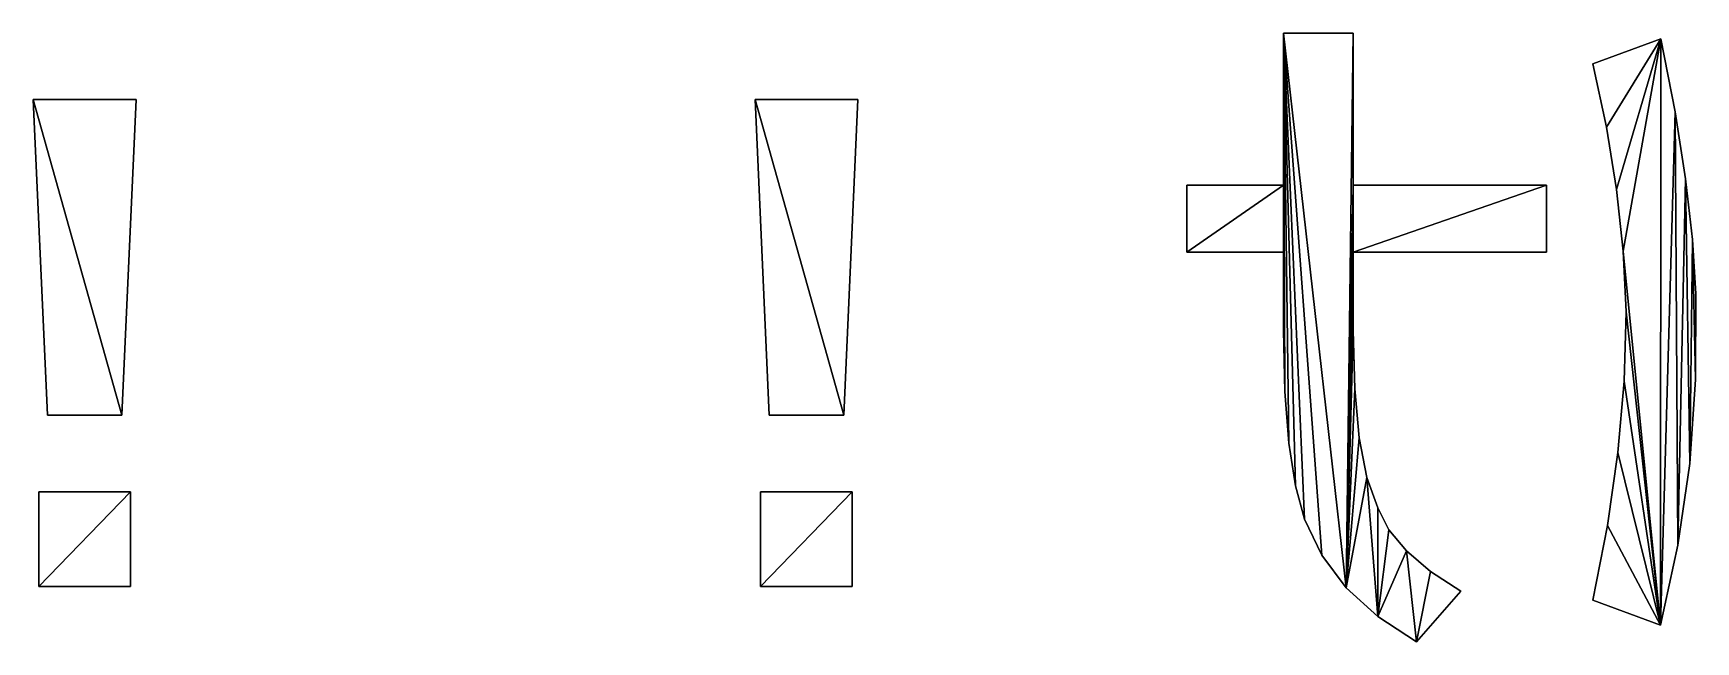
# Model space of a CAD drawing. Header units: metres. Extents: x -155 to 147, y -33 to 22.
# Drawn here: x -154.7 to -10.7, y -31.7 to 21 of the extents above; entities that cross this region are included whole.
import ezdxf

# ---------------------------------------------------------------- set-up
doc = ezdxf.new("R2010")
doc.units = ezdxf.units.M

msp = doc.modelspace()

# ---------------------------------------------------------------- linework, layer by layer
at = {"layer": 'layer1', "color": 1}
for points in [[(-46.39903, 20.95918), (-40.36338, 20.95918), (-40.97134, -27.06467)], [(-46.39903, 20.95918), (-40.97134, -27.06467), (-43.08198, -24.24913)], [(-46.39903, 20.95918), (-43.08198, -24.24913), (-44.57042, -21.1124)], [(-46.39903, 20.95918), (-44.57042, -21.1124), (-45.37043, -18.23063)], [(-46.39903, 20.95918), (-45.37043, -18.23063), (-45.94188, -14.54868)], [(-46.39903, 20.95918), (-45.94188, -14.54868), (-46.28474, -10.06656)], [(-46.39903, 20.95918), (-46.28474, -10.06656), (-46.39903, -4.78428)], [(-46.39903, 20.95918), (-46.39903, -4.78428), (-46.39903, 2.0085)], [(-46.39903, 20.95918), (-46.39903, 2.0085), (-46.39903, 7.79863)], [(-40.97134, -27.06467, -25), (-40.36338, 20.95918, -25), (-46.39903, 20.95918, -25)], [(-43.08198, -24.24913, -25), (-40.97134, -27.06467, -25), (-46.39903, 20.95918, -25)], [(-44.57042, -21.1124, -25), (-43.08198, -24.24913, -25), (-46.39903, 20.95918, -25)], [(-45.37043, -18.23063, -25), (-44.57042, -21.1124, -25), (-46.39903, 20.95918, -25)], [(-45.94188, -14.54868, -25), (-45.37043, -18.23063, -25), (-46.39903, 20.95918, -25)], [(-46.28474, -10.06656, -25), (-45.94188, -14.54868, -25), (-46.39903, 20.95918, -25)], [(-46.39903, -4.78428, -25), (-46.28474, -10.06656, -25), (-46.39903, 20.95918, -25)], [(-46.39903, 2.0085, -25), (-46.39903, -4.78428, -25), (-46.39903, 20.95918, -25)], [(-46.39903, 7.79863, -25), (-46.39903, 2.0085, -25), (-46.39903, 20.95918, -25)], [(-46.39903, 20.95918), (-46.39903, 7.79863), (-46.39903, 7.79863, -25), (-46.39903, 20.95918, -25)], [(-40.36338, 20.95918), (-46.39903, 20.95918), (-46.39903, 20.95918, -25), (-40.36338, 20.95918, -25)], [(-40.97134, -27.06467), (-40.36338, 20.95918), (-40.36338, 7.79863)], [(-40.36338, 7.79863, -25), (-40.36338, 20.95918, -25), (-40.97134, -27.06467, -25)], [(-40.36338, 7.79863), (-40.36338, 20.95918), (-40.36338, 20.95918, -25), (-40.36338, 7.79863, -25)], [(-13.72315, 20.48681), (-18.42837, 12.83874), (-19.59942, 18.31338)], [(-19.59942, 18.31338, -25), (-18.42837, 12.83874, -25), (-13.72315, 20.48681, -25)], [(-13.72315, 20.48681), (-19.59942, 18.31338), (-19.59942, 18.31338, -25), (-13.72315, 20.48681, -25)], [(-13.72315, 20.48681), (-17.55945, 7.43554), (-18.42837, 12.83874)], [(-18.42837, 12.83874, -25), (-17.55945, 7.43554, -25), (-13.72315, 20.48681, -25)], [(-13.72315, 20.48681), (-16.99268, 2.10379), (-17.55945, 7.43554)], [(-17.55945, 7.43554, -25), (-16.99268, 2.10379, -25), (-13.72315, 20.48681, -25)], [(-13.7504, -30.30537), (-16.99268, 2.10379), (-13.72315, 20.48681)], [(-13.72315, 20.48681, -25), (-16.99268, 2.10379, -25), (-13.7504, -30.30537, -25)], [(-13.7504, -30.30537), (-13.72315, 20.48681), (-12.48781, 14.14912)], [(-12.48781, 14.14912, -25), (-13.72315, 20.48681, -25), (-13.7504, -30.30537, -25)], [(-12.48781, 14.14912), (-13.72315, 20.48681), (-13.72315, 20.48681, -25), (-12.48781, 14.14912, -25)], [(-19.59942, 18.31338), (-18.42837, 12.83874), (-18.42837, 12.83874, -25), (-19.59942, 18.31338, -25)], [(-154.6723, 15.21641), (-145.7652, 15.21641), (-146.989, -12.10918)], [(-154.6723, 15.21641), (-146.989, -12.10918), (-153.4388, -12.10918)], [(-146.989, -12.10918, -25), (-145.7652, 15.21641, -25), (-154.6723, 15.21641, -25)], [(-153.4388, -12.10918, -25), (-146.989, -12.10918, -25), (-154.6723, 15.21641, -25)], [(-154.6723, 15.21641), (-153.4388, -12.10918), (-153.4388, -12.10918, -25), (-154.6723, 15.21641, -25)], [(-145.7652, 15.21641), (-154.6723, 15.21641), (-154.6723, 15.21641, -25), (-145.7652, 15.21641, -25)], [(-146.989, -12.10918), (-145.7652, 15.21641), (-145.7652, 15.21641, -25), (-146.989, -12.10918, -25)], [(-92.16602, 15.21641), (-83.25899, 15.21641), (-84.48272, -12.10918)], [(-92.16602, 15.21641), (-84.48272, -12.10918), (-90.93253, -12.10918)], [(-84.48272, -12.10918, -25), (-83.25899, 15.21641, -25), (-92.16602, 15.21641, -25)], [(-90.93253, -12.10918, -25), (-84.48272, -12.10918, -25), (-92.16602, 15.21641, -25)], [(-92.16602, 15.21641), (-90.93253, -12.10918), (-90.93253, -12.10918, -25), (-92.16602, 15.21641, -25)], [(-83.25899, 15.21641), (-92.16602, 15.21641), (-92.16602, 15.21641, -25), (-83.25899, 15.21641, -25)], [(-84.48272, -12.10918), (-83.25899, 15.21641), (-83.25899, 15.21641, -25), (-84.48272, -12.10918, -25)], [(-13.7504, -30.30537), (-12.48781, 14.14912), (-12.23313, -23.37663)], [(-12.23313, -23.37663, -25), (-12.48781, 14.14912, -25), (-13.7504, -30.30537, -25)], [(-11.57115, 8.3541), (-12.23313, -23.37663), (-12.48781, 14.14912)], [(-12.48781, 14.14912, -25), (-12.23313, -23.37663, -25), (-11.57115, 8.3541, -25)], [(-11.57115, 8.3541), (-12.48781, 14.14912), (-12.48781, 14.14912, -25), (-11.57115, 8.3541, -25)], [(-18.42837, 12.83874), (-17.55945, 7.43554), (-17.55945, 7.43554, -25), (-18.42837, 12.83874, -25)], [(-46.39903, 7.79863), (-46.39903, 2.0085), (-54.77383, 2.0085)], [(-46.39903, 7.79863), (-54.77383, 2.0085), (-54.77383, 7.79863)], [(-54.77383, 2.0085, -25), (-46.39903, 2.0085, -25), (-46.39903, 7.79863, -25)], [(-54.77383, 7.79863, -25), (-54.77383, 2.0085, -25), (-46.39903, 7.79863, -25)], [(-54.77383, 7.79863), (-54.77383, 2.0085), (-54.77383, 2.0085, -25), (-54.77383, 7.79863, -25)], [(-46.39903, 7.79863), (-54.77383, 7.79863), (-54.77383, 7.79863, -25), (-46.39903, 7.79863, -25)], [(-40.97134, -27.06467), (-40.36338, 7.79863), (-40.36338, 2.0085)], [(-40.36338, 2.0085, -25), (-40.36338, 7.79863, -25), (-40.97134, -27.06467, -25)], [(-40.36338, 2.0085), (-40.36338, 7.79863), (-23.61358, 7.79863)], [(-40.36338, 2.0085), (-23.61358, 7.79863), (-23.61358, 2.0085)], [(-23.61358, 7.79863, -25), (-40.36338, 7.79863, -25), (-40.36338, 2.0085, -25)], [(-23.61358, 2.0085, -25), (-23.61358, 7.79863, -25), (-40.36338, 2.0085, -25)], [(-23.61358, 7.79863), (-40.36338, 7.79863), (-40.36338, 7.79863, -25), (-23.61358, 7.79863, -25)], [(-23.61358, 2.0085), (-23.61358, 7.79863), (-23.61358, 7.79863, -25), (-23.61358, 2.0085, -25)], [(-17.55945, 7.43554), (-16.99268, 2.10379), (-16.99268, 2.10379, -25), (-17.55945, 7.43554, -25)], [(-11.57115, 8.3541), (-11.21795, -16.28413), (-12.23313, -23.37663)], [(-12.23313, -23.37663, -25), (-11.21795, -16.28413, -25), (-11.57115, 8.3541, -25)], [(-10.97316, 3.10176), (-11.21795, -16.28413), (-11.57115, 8.3541)], [(-11.57115, 8.3541, -25), (-11.21795, -16.28413, -25), (-10.97316, 3.10176, -25)], [(-10.97316, 3.10176), (-11.57115, 8.3541), (-11.57115, 8.3541, -25), (-10.97316, 3.10176, -25)], [(-10.97316, 3.10176), (-10.70486, -9.02789), (-11.21795, -16.28413)], [(-11.21795, -16.28413, -25), (-10.70486, -9.02789, -25), (-10.97316, 3.10176, -25)], [(-10.69385, -1.60791), (-10.70486, -9.02789), (-10.97316, 3.10176)], [(-10.97316, 3.10176, -25), (-10.70486, -9.02789, -25), (-10.69385, -1.60791, -25)], [(-10.69385, -1.60791), (-10.97316, 3.10176), (-10.97316, 3.10176, -25), (-10.69385, -1.60791, -25)], [(-54.77383, 2.0085), (-46.39903, 2.0085), (-46.39903, 2.0085, -25), (-54.77383, 2.0085, -25)], [(-46.39903, 2.0085), (-46.39903, -4.78428), (-46.39903, -4.78428, -25), (-46.39903, 2.0085, -25)], [(-40.97134, -27.06467), (-40.36338, 2.0085), (-40.36338, -4.78428)], [(-40.36338, -4.78428, -25), (-40.36338, 2.0085, -25), (-40.97134, -27.06467, -25)], [(-40.36338, 2.0085), (-23.61358, 2.0085), (-23.61358, 2.0085, -25), (-40.36338, 2.0085, -25)], [(-40.36338, -4.78428), (-40.36338, 2.0085), (-40.36338, 2.0085, -25), (-40.36338, -4.78428, -25)], [(-13.7504, -30.30537), (-16.72803, -3.15654), (-16.99268, 2.10379)], [(-16.99268, 2.10379, -25), (-16.72803, -3.15654, -25), (-13.7504, -30.30537, -25)], [(-16.99268, 2.10379), (-16.72803, -3.15654), (-16.72803, -3.15654, -25), (-16.99268, 2.10379, -25)], [(-10.70486, -9.02789), (-10.69385, -1.60791), (-10.69385, -1.60791, -25), (-10.70486, -9.02789, -25)], [(-13.7504, -30.30537), (-16.9075, -9.16875), (-16.72803, -3.15654)], [(-16.72803, -3.15654, -25), (-16.9075, -9.16875, -25), (-13.7504, -30.30537, -25)], [(-16.72803, -3.15654), (-16.9075, -9.16875), (-16.9075, -9.16875, -25), (-16.72803, -3.15654, -25)], [(-46.39903, -4.78428), (-46.28474, -10.06656), (-46.28474, -10.06656, -25), (-46.39903, -4.78428, -25)], [(-40.97134, -27.06467), (-40.36338, -4.78428), (-40.23029, -9.8207)], [(-40.23029, -9.8207, -25), (-40.36338, -4.78428, -25), (-40.97134, -27.06467, -25)], [(-40.23029, -9.8207), (-40.36338, -4.78428), (-40.36338, -4.78428, -25), (-40.23029, -9.8207, -25)], [(-46.28474, -10.06656), (-45.94188, -14.54868), (-45.94188, -14.54868, -25), (-46.28474, -10.06656, -25)], [(-40.97134, -27.06467), (-40.23029, -9.8207), (-39.83101, -14.06035)], [(-39.83101, -14.06035, -25), (-40.23029, -9.8207, -25), (-40.97134, -27.06467, -25)], [(-39.83101, -14.06035), (-40.23029, -9.8207), (-40.23029, -9.8207, -25), (-39.83101, -14.06035, -25)], [(-13.7504, -30.30537), (-17.44588, -15.3377), (-16.9075, -9.16875)], [(-16.9075, -9.16875, -25), (-17.44588, -15.3377, -25), (-13.7504, -30.30537, -25)], [(-16.9075, -9.16875), (-17.44588, -15.3377), (-17.44588, -15.3377, -25), (-16.9075, -9.16875, -25)], [(-11.21795, -16.28413), (-10.70486, -9.02789), (-10.70486, -9.02789, -25), (-11.21795, -16.28413, -25)], [(-153.4388, -12.10918), (-146.989, -12.10918), (-146.989, -12.10918, -25), (-153.4388, -12.10918, -25)], [(-90.93253, -12.10918), (-84.48272, -12.10918), (-84.48272, -12.10918, -25), (-90.93253, -12.10918, -25)], [(-40.97134, -27.06467), (-39.83101, -14.06035), (-39.16555, -17.50322)], [(-39.16555, -17.50322, -25), (-39.83101, -14.06035, -25), (-40.97134, -27.06467, -25)], [(-39.16555, -17.50322), (-39.83101, -14.06035), (-39.83101, -14.06035, -25), (-39.16555, -17.50322, -25)], [(-45.94188, -14.54868), (-45.37043, -18.23063), (-45.37043, -18.23063, -25), (-45.94188, -14.54868, -25)], [(-13.7504, -30.30537), (-18.34319, -21.66338), (-17.44588, -15.3377)], [(-17.44588, -15.3377, -25), (-18.34319, -21.66338, -25), (-13.7504, -30.30537, -25)], [(-17.44588, -15.3377), (-18.34319, -21.66338), (-18.34319, -21.66338, -25), (-17.44588, -15.3377, -25)], [(-12.23313, -23.37663), (-11.21795, -16.28413), (-11.21795, -16.28413, -25), (-12.23313, -23.37663, -25)], [(-45.37043, -18.23063), (-44.57042, -21.1124), (-44.57042, -21.1124, -25), (-45.37043, -18.23063, -25)], [(-40.97134, -27.06467), (-39.16555, -17.50322), (-38.23852, -29.55904)], [(-38.23852, -29.55904, -25), (-39.16555, -17.50322, -25), (-40.97134, -27.06467, -25)], [(-38.23852, -29.55904), (-39.16555, -17.50322), (-38.23389, -20.14932)], [(-38.23389, -20.14932, -25), (-39.16555, -17.50322, -25), (-38.23852, -29.55904, -25)], [(-38.23389, -20.14932), (-39.16555, -17.50322), (-39.16555, -17.50322, -25), (-38.23389, -20.14932, -25)], [(-146.2439, -18.76172), (-146.2439, -26.94463), (-154.1938, -26.94463)], [(-146.2439, -18.76172), (-154.1938, -26.94463), (-154.1938, -18.76172)], [(-154.1938, -26.94463, -25), (-146.2439, -26.94463, -25), (-146.2439, -18.76172, -25)], [(-154.1938, -18.76172, -25), (-154.1938, -26.94463, -25), (-146.2439, -18.76172, -25)], [(-154.1938, -18.76172), (-154.1938, -26.94463), (-154.1938, -26.94463, -25), (-154.1938, -18.76172, -25)], [(-146.2439, -18.76172), (-154.1938, -18.76172), (-154.1938, -18.76172, -25), (-146.2439, -18.76172, -25)], [(-146.2439, -26.94463), (-146.2439, -18.76172), (-146.2439, -18.76172, -25), (-146.2439, -26.94463, -25)], [(-83.7376, -18.76172), (-83.7376, -26.94463), (-91.68751, -26.94463)], [(-83.7376, -18.76172), (-91.68751, -26.94463), (-91.68751, -18.76172)], [(-91.68751, -26.94463, -25), (-83.7376, -26.94463, -25), (-83.7376, -18.76172, -25)], [(-91.68751, -18.76172, -25), (-91.68751, -26.94463, -25), (-83.7376, -18.76172, -25)], [(-91.68751, -18.76172), (-91.68751, -26.94463), (-91.68751, -26.94463, -25), (-91.68751, -18.76172, -25)], [(-83.7376, -18.76172), (-91.68751, -18.76172), (-91.68751, -18.76172, -25), (-83.7376, -18.76172, -25)], [(-83.7376, -26.94463), (-83.7376, -18.76172), (-83.7376, -18.76172, -25), (-83.7376, -26.94463, -25)], [(-38.23852, -29.55904), (-38.23389, -20.14932), (-37.27671, -22.03637)], [(-37.27671, -22.03637, -25), (-38.23389, -20.14932, -25), (-38.23852, -29.55904, -25)], [(-37.27671, -22.03637), (-38.23389, -20.14932), (-38.23389, -20.14932, -25), (-37.27671, -22.03637, -25)], [(-44.57042, -21.1124), (-43.08198, -24.24913), (-43.08198, -24.24913, -25), (-44.57042, -21.1124, -25)], [(-38.23852, -29.55904), (-37.27671, -22.03637), (-35.75723, -23.86667)], [(-35.75723, -23.86667, -25), (-37.27671, -22.03637, -25), (-38.23852, -29.55904, -25)], [(-35.75723, -23.86667), (-37.27671, -22.03637), (-37.27671, -22.03637, -25), (-35.75723, -23.86667, -25)], [(-13.7504, -30.30537), (-19.59942, -28.1458), (-18.34319, -21.66338)], [(-18.34319, -21.66338, -25), (-19.59942, -28.1458, -25), (-13.7504, -30.30537, -25)], [(-18.34319, -21.66338), (-19.59942, -28.1458), (-19.59942, -28.1458, -25), (-18.34319, -21.66338, -25)], [(-43.08198, -24.24913), (-40.97134, -27.06467), (-40.97134, -27.06467, -25), (-43.08198, -24.24913, -25)], [(-38.23852, -29.55904), (-35.75723, -23.86667), (-34.8835, -31.73223)], [(-34.8835, -31.73223, -25), (-35.75723, -23.86667, -25), (-38.23852, -29.55904, -25)], [(-33.67545, -25.64023), (-34.8835, -31.73223), (-35.75723, -23.86667)], [(-35.75723, -23.86667, -25), (-34.8835, -31.73223, -25), (-33.67545, -25.64023, -25)], [(-33.67545, -25.64023), (-35.75723, -23.86667), (-35.75723, -23.86667, -25), (-33.67545, -25.64023, -25)], [(-13.7504, -30.30537), (-12.23313, -23.37663), (-12.23313, -23.37663, -25), (-13.7504, -30.30537, -25)], [(-33.67545, -25.64023), (-31.03135, -27.35703), (-34.8835, -31.73223)], [(-34.8835, -31.73223, -25), (-31.03135, -27.35703, -25), (-33.67545, -25.64023, -25)], [(-31.03135, -27.35703), (-33.67545, -25.64023), (-33.67545, -25.64023, -25), (-31.03135, -27.35703, -25)], [(-154.1938, -26.94463), (-146.2439, -26.94463), (-146.2439, -26.94463, -25), (-154.1938, -26.94463, -25)], [(-91.68751, -26.94463), (-83.7376, -26.94463), (-83.7376, -26.94463, -25), (-91.68751, -26.94463, -25)], [(-40.97134, -27.06467), (-38.23852, -29.55904), (-38.23852, -29.55904, -25), (-40.97134, -27.06467, -25)], [(-34.8835, -31.73223), (-31.03135, -27.35703), (-31.03135, -27.35703, -25), (-34.8835, -31.73223, -25)], [(-19.59942, -28.1458), (-13.7504, -30.30537), (-13.7504, -30.30537, -25), (-19.59942, -28.1458, -25)], [(-38.23852, -29.55904), (-34.8835, -31.73223), (-34.8835, -31.73223, -25), (-38.23852, -29.55904, -25)]]:
    msp.add_3dface(points, dxfattribs=at)

doc.saveas('drawing.dxf')
